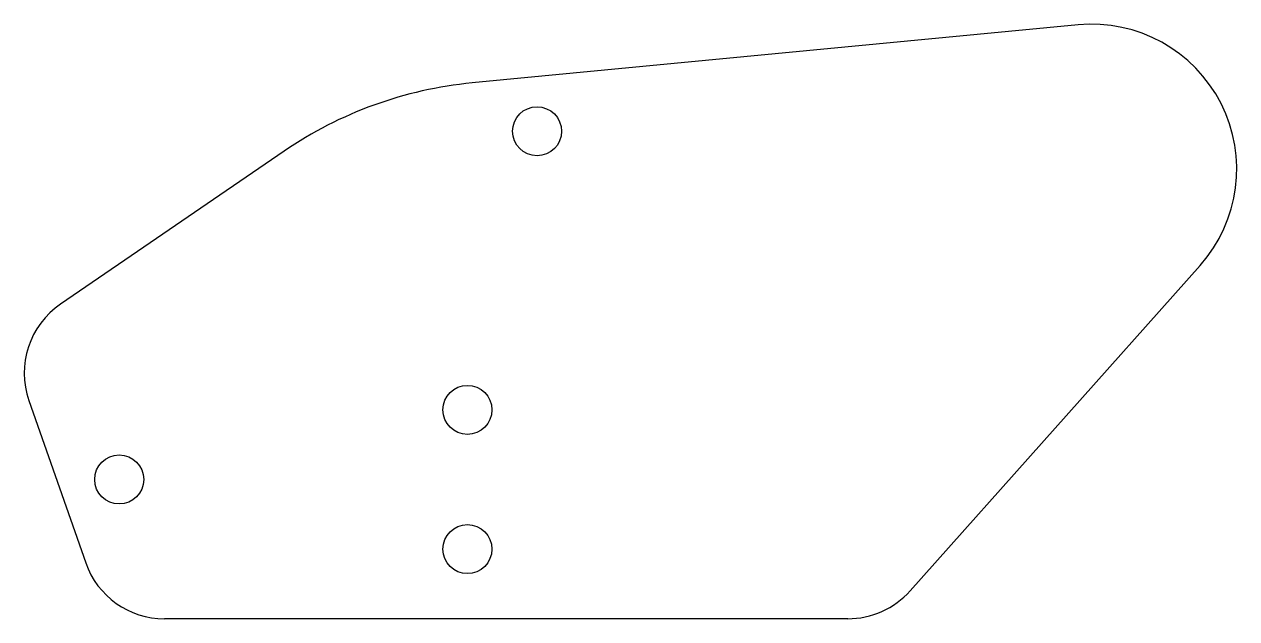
# Model space of a CAD drawing. Extents: x -1.97 to 2.38, y -0.94 to 1.2.
import ezdxf

# ---------------------------------------------------------------- set-up
doc = ezdxf.new("R2010")
doc.units = 0
doc.header["$MEASUREMENT"] = 0
doc.layers.add('MODELSKETCH_VISIBLE', color=7, linetype='CONTINUOUS')

msp = doc.modelspace()

# ---------------------------------------------------------------- linework, layer by layer
at = {"layer": 'MODELSKETCH_VISIBLE'}
for p, q in [((1.8127, 1.1966), (-0.3626, 0.9881)), ((-1.0376, 0.7435), (-1.8401, 0.1944)), ((1.2097, -0.835), (2.2505, 0.333)), ((-1.9539, -0.1523), (-1.7501, -0.7345)), ((0.9857, -0.9354), (-1.467, -0.9354))]:
    msp.add_line(p, q, dxfattribs=at)
for centre in [(-0.1298, 0.8146), (-0.3798, -0.1854), (-1.6298, -0.4354), (-0.3798, -0.6854)]:
    msp.add_circle(centre, 0.088, dxfattribs=at)
for centre, radius, start, end in [((1.8623, 0.6789), 0.52, 318.295, 95.4737), ((-0.2254, -0.4436), 1.4383, 95.4737, 124.3782), ((-1.6707, -0.0532), 0.3, 124.3782, 199.29), ((-1.467, -0.6354), 0.3, 199.29, 270), ((0.9857, -0.6354), 0.3, 270, 318.295)]:
    msp.add_arc(centre, radius, start, end, dxfattribs=at)

doc.saveas('drawing.dxf')
